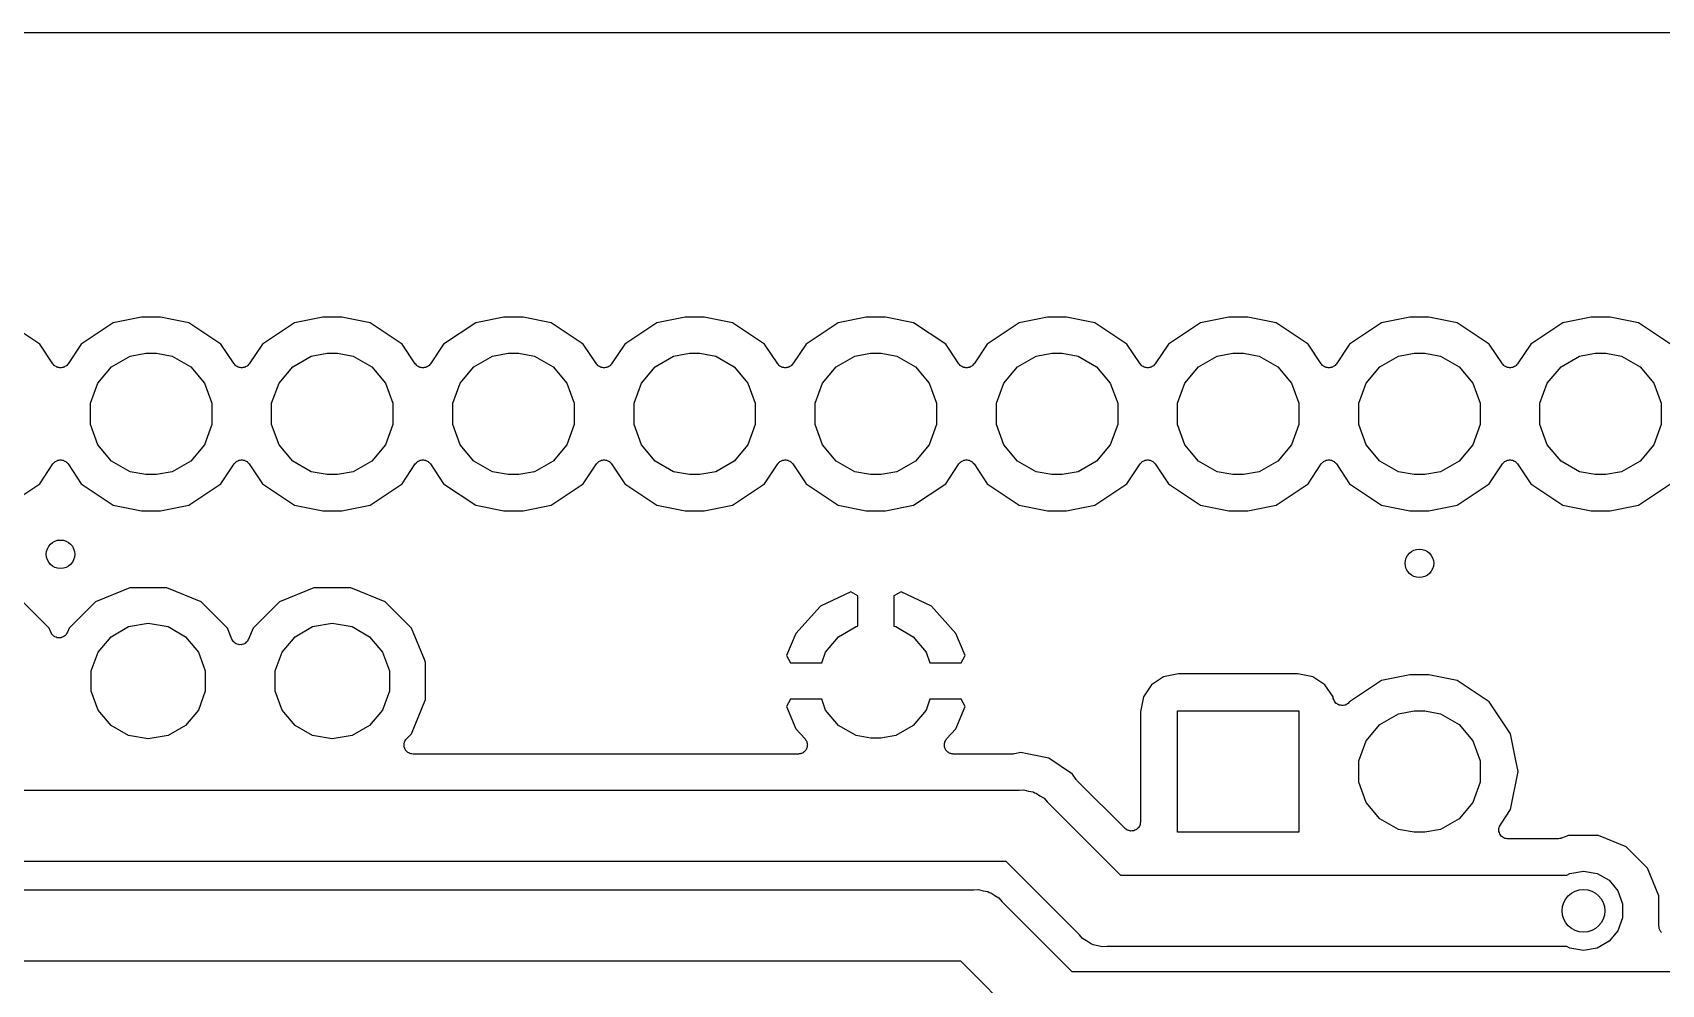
# Model space of a CAD drawing. Extents: x 106 to 188.7, y -135.7 to -88.7.
# Drawn here: x 150.74 to 173.57, y -102.04 to -88.7 of the extents above; entities that cross this region are included whole.
import ezdxf

# ---------------------------------------------------------------- set-up
doc = ezdxf.new("R2010")
doc.units = 0
doc.header["$MEASUREMENT"] = 0
doc.layers.add('BLACK', color=7, linetype='CONTINUOUS')

msp = doc.modelspace()

# ---------------------------------------------------------------- linework, layer by layer
at = {"layer": 'BLACK', "linetype": 'CONTINUOUS'}
for p, q in [((106.71, -88.696), (187.9, -88.696)), ((152.266, -92.6855), (151.87, -92.7643)), ((152.534, -92.6855), (152.266, -92.6855)), ((152.93, -92.7643), (152.534, -92.6855)), ((154.806, -92.6855), (154.41, -92.7643)), ((155.074, -92.6855), (154.806, -92.6855)), ((155.47, -92.7643), (155.074, -92.6855)), ((157.346, -92.6855), (156.95, -92.7643)), ((157.614, -92.6855), (157.346, -92.6855)), ((158.01, -92.7643), (157.614, -92.6855)), ((159.886, -92.6855), (159.49, -92.7643)), ((160.154, -92.6855), (159.886, -92.6855)), ((160.55, -92.7643), (160.154, -92.6855)), ((162.426, -92.6855), (162.03, -92.7643)), ((162.694, -92.6855), (162.426, -92.6855)), ((163.09, -92.7643), (162.694, -92.6855)), ((164.966, -92.6855), (164.57, -92.7643)), ((165.234, -92.6855), (164.966, -92.6855)), ((165.63, -92.7643), (165.234, -92.6855)), ((167.506, -92.6855), (167.11, -92.7643)), ((167.774, -92.6855), (167.506, -92.6855)), ((168.17, -92.7643), (167.774, -92.6855)), ((170.046, -92.6855), (169.65, -92.7643)), ((170.314, -92.6855), (170.046, -92.6855)), ((170.71, -92.7643), (170.314, -92.6855)), ((172.586, -92.6855), (172.19, -92.7643)), ((172.854, -92.6855), (172.586, -92.6855)), ((173.25, -92.7643), (172.854, -92.6855)), ((150.839, -93.0644), (150.39, -92.7643)), ((151.87, -92.7643), (151.421, -93.0644)), ((153.379, -93.0644), (152.93, -92.7643)), ((154.41, -92.7643), (153.961, -93.0644)), ((155.919, -93.0644), (155.47, -92.7643)), ((156.95, -92.7643), (156.501, -93.0644)), ((158.459, -93.0644), (158.01, -92.7643)), ((159.49, -92.7643), (159.041, -93.0644)), ((160.999, -93.0644), (160.55, -92.7643)), ((162.03, -92.7643), (161.581, -93.0644)), ((163.539, -93.0644), (163.09, -92.7643)), ((164.57, -92.7643), (164.121, -93.0644)), ((166.079, -93.0644), (165.63, -92.7643)), ((167.11, -92.7643), (166.661, -93.0644)), ((168.619, -93.0644), (168.17, -92.7643)), ((169.65, -92.7643), (169.201, -93.0644)), ((171.159, -93.0644), (170.71, -92.7643)), ((172.19, -92.7643), (171.741, -93.0644)), ((173.699, -93.0644), (173.25, -92.7643)), ((151.024, -93.3418), (150.839, -93.0644)), ((151.421, -93.0644), (151.236, -93.3418)), ((153.564, -93.3418), (153.379, -93.0644)), ((153.961, -93.0644), (153.776, -93.3418)), ((156.104, -93.3418), (155.919, -93.0644)), ((156.501, -93.0644), (156.316, -93.3418)), ((158.644, -93.3418), (158.459, -93.0644)), ((159.041, -93.0644), (158.856, -93.3418)), ((161.184, -93.3418), (160.999, -93.0644)), ((161.581, -93.0644), (161.396, -93.3418)), ((163.724, -93.3418), (163.539, -93.0644)), ((164.121, -93.0644), (163.936, -93.3418)), ((166.264, -93.3418), (166.079, -93.0644)), ((166.661, -93.0644), (166.476, -93.3418)), ((168.804, -93.3418), (168.619, -93.0644)), ((169.201, -93.0644), (169.016, -93.3418)), ((171.344, -93.3418), (171.159, -93.0644)), ((171.741, -93.0644), (171.556, -93.3418)), ((151.034, -93.3518), (151.024, -93.3418)), ((151.042, -93.363), (151.034, -93.3518)), ((151.049, -93.3676), (151.042, -93.363)), ((151.055, -93.3737), (151.049, -93.3676)), ((151.067, -93.3798), (151.055, -93.3737)), ((151.079, -93.3875), (151.067, -93.3798)), ((151.087, -93.3895), (151.079, -93.3875)), ((151.094, -93.3932), (151.087, -93.3895)), ((151.173, -93.3895), (151.166, -93.3932)), ((151.181, -93.3875), (151.173, -93.3895)), ((151.193, -93.3798), (151.181, -93.3875)), ((151.205, -93.3737), (151.193, -93.3798)), ((151.211, -93.3676), (151.205, -93.3737)), ((151.218, -93.363), (151.211, -93.3676)), ((151.226, -93.3518), (151.218, -93.363)), ((151.236, -93.3418), (151.226, -93.3518)), ((151.653, -93.6119), (151.845, -93.3823)), ((151.845, -93.3823), (152.105, -93.2324)), ((152.105, -93.2324), (152.326, -93.1935)), ((152.326, -93.1935), (152.474, -93.1935)), ((152.474, -93.1935), (152.695, -93.2324)), ((152.695, -93.2324), (152.955, -93.3823)), ((152.955, -93.3823), (153.147, -93.6119)), ((153.574, -93.3518), (153.564, -93.3418)), ((153.582, -93.363), (153.574, -93.3518)), ((153.589, -93.3676), (153.582, -93.363)), ((153.595, -93.3737), (153.589, -93.3676)), ((153.607, -93.3798), (153.595, -93.3737)), ((153.619, -93.3875), (153.607, -93.3798)), ((153.627, -93.3895), (153.619, -93.3875)), ((153.634, -93.3932), (153.627, -93.3895)), ((153.713, -93.3895), (153.706, -93.3932)), ((153.721, -93.3875), (153.713, -93.3895)), ((153.733, -93.3798), (153.721, -93.3875)), ((153.745, -93.3737), (153.733, -93.3798)), ((153.751, -93.3676), (153.745, -93.3737)), ((153.758, -93.363), (153.751, -93.3676)), ((153.766, -93.3518), (153.758, -93.363)), ((153.776, -93.3418), (153.766, -93.3518)), ((154.193, -93.6119), (154.385, -93.3823)), ((154.385, -93.3823), (154.645, -93.2324)), ((154.645, -93.2324), (154.866, -93.1935)), ((154.866, -93.1935), (155.014, -93.1935)), ((155.014, -93.1935), (155.235, -93.2324)), ((155.235, -93.2324), (155.495, -93.3823)), ((155.495, -93.3823), (155.687, -93.6119)), ((156.114, -93.3518), (156.104, -93.3418)), ((156.122, -93.363), (156.114, -93.3518)), ((156.129, -93.3676), (156.122, -93.363)), ((156.135, -93.3737), (156.129, -93.3676)), ((156.147, -93.3798), (156.135, -93.3737)), ((156.159, -93.3875), (156.147, -93.3798)), ((156.167, -93.3895), (156.159, -93.3875)), ((156.174, -93.3932), (156.167, -93.3895)), ((156.253, -93.3895), (156.246, -93.3932)), ((156.261, -93.3875), (156.253, -93.3895)), ((156.273, -93.3798), (156.261, -93.3875)), ((156.285, -93.3737), (156.273, -93.3798)), ((156.291, -93.3676), (156.285, -93.3737)), ((156.298, -93.363), (156.291, -93.3676)), ((156.306, -93.3518), (156.298, -93.363)), ((156.316, -93.3418), (156.306, -93.3518)), ((156.733, -93.6119), (156.925, -93.3823)), ((156.925, -93.3823), (157.185, -93.2324)), ((157.185, -93.2324), (157.406, -93.1935)), ((157.406, -93.1935), (157.554, -93.1935)), ((157.554, -93.1935), (157.775, -93.2324)), ((157.775, -93.2324), (158.035, -93.3823)), ((158.035, -93.3823), (158.227, -93.6119)), ((158.654, -93.3518), (158.644, -93.3418)), ((158.662, -93.363), (158.654, -93.3518)), ((158.669, -93.3676), (158.662, -93.363)), ((158.675, -93.3737), (158.669, -93.3676)), ((158.687, -93.3798), (158.675, -93.3737)), ((158.699, -93.3875), (158.687, -93.3798)), ((158.707, -93.3895), (158.699, -93.3875)), ((158.714, -93.3932), (158.707, -93.3895)), ((158.793, -93.3895), (158.786, -93.3932)), ((158.801, -93.3875), (158.793, -93.3895)), ((158.813, -93.3798), (158.801, -93.3875)), ((158.825, -93.3737), (158.813, -93.3798)), ((158.831, -93.3676), (158.825, -93.3737)), ((158.838, -93.363), (158.831, -93.3676)), ((158.846, -93.3518), (158.838, -93.363)), ((158.856, -93.3418), (158.846, -93.3518)), ((159.273, -93.6119), (159.465, -93.3823)), ((159.465, -93.3823), (159.725, -93.2324)), ((159.725, -93.2324), (159.946, -93.1935)), ((159.946, -93.1935), (160.094, -93.1935)), ((160.094, -93.1935), (160.315, -93.2324)), ((160.315, -93.2324), (160.575, -93.3823)), ((160.575, -93.3823), (160.767, -93.6119)), ((161.194, -93.3518), (161.184, -93.3418)), ((161.202, -93.363), (161.194, -93.3518)), ((161.209, -93.3676), (161.202, -93.363)), ((161.215, -93.3737), (161.209, -93.3676)), ((161.227, -93.3798), (161.215, -93.3737)), ((161.239, -93.3875), (161.227, -93.3798)), ((161.247, -93.3895), (161.239, -93.3875)), ((161.254, -93.3932), (161.247, -93.3895)), ((161.333, -93.3895), (161.326, -93.3932)), ((161.341, -93.3875), (161.333, -93.3895)), ((161.353, -93.3798), (161.341, -93.3875)), ((161.365, -93.3737), (161.353, -93.3798)), ((161.371, -93.3676), (161.365, -93.3737)), ((161.378, -93.363), (161.371, -93.3676)), ((161.386, -93.3518), (161.378, -93.363)), ((161.396, -93.3418), (161.386, -93.3518)), ((161.813, -93.6119), (162.005, -93.3823)), ((162.005, -93.3823), (162.265, -93.2324)), ((162.265, -93.2324), (162.486, -93.1935)), ((162.486, -93.1935), (162.634, -93.1935)), ((162.634, -93.1935), (162.855, -93.2324)), ((162.855, -93.2324), (163.115, -93.3823)), ((163.115, -93.3823), (163.307, -93.6119)), ((163.734, -93.3518), (163.724, -93.3418)), ((163.742, -93.363), (163.734, -93.3518)), ((163.749, -93.3676), (163.742, -93.363)), ((163.755, -93.3737), (163.749, -93.3676)), ((163.767, -93.3798), (163.755, -93.3737)), ((163.779, -93.3875), (163.767, -93.3798)), ((163.787, -93.3895), (163.779, -93.3875)), ((163.794, -93.3932), (163.787, -93.3895)), ((163.873, -93.3895), (163.866, -93.3932)), ((163.881, -93.3875), (163.873, -93.3895)), ((163.893, -93.3798), (163.881, -93.3875)), ((163.905, -93.3737), (163.893, -93.3798)), ((163.911, -93.3676), (163.905, -93.3737)), ((163.918, -93.363), (163.911, -93.3676)), ((163.926, -93.3518), (163.918, -93.363)), ((163.936, -93.3418), (163.926, -93.3518)), ((164.353, -93.6119), (164.545, -93.3823)), ((164.545, -93.3823), (164.805, -93.2324)), ((164.805, -93.2324), (165.026, -93.1935)), ((165.026, -93.1935), (165.174, -93.1935)), ((165.174, -93.1935), (165.395, -93.2324)), ((165.395, -93.2324), (165.655, -93.3823)), ((165.655, -93.3823), (165.847, -93.6119)), ((166.274, -93.3518), (166.264, -93.3418)), ((166.282, -93.363), (166.274, -93.3518)), ((166.289, -93.3676), (166.282, -93.363)), ((166.295, -93.3737), (166.289, -93.3676)), ((166.307, -93.3798), (166.295, -93.3737)), ((166.319, -93.3875), (166.307, -93.3798)), ((166.327, -93.3895), (166.319, -93.3875)), ((166.334, -93.3932), (166.327, -93.3895)), ((166.413, -93.3895), (166.406, -93.3932)), ((166.421, -93.3875), (166.413, -93.3895)), ((166.433, -93.3798), (166.421, -93.3875)), ((166.445, -93.3737), (166.433, -93.3798)), ((166.451, -93.3676), (166.445, -93.3737)), ((166.458, -93.363), (166.451, -93.3676)), ((166.466, -93.3518), (166.458, -93.363)), ((166.476, -93.3418), (166.466, -93.3518)), ((166.893, -93.6119), (167.085, -93.3823)), ((167.085, -93.3823), (167.345, -93.2324)), ((167.345, -93.2324), (167.566, -93.1935)), ((167.566, -93.1935), (167.714, -93.1935)), ((167.714, -93.1935), (167.935, -93.2324)), ((167.935, -93.2324), (168.195, -93.3823)), ((168.195, -93.3823), (168.387, -93.6119)), ((168.814, -93.3518), (168.804, -93.3418)), ((168.822, -93.363), (168.814, -93.3518)), ((168.829, -93.3676), (168.822, -93.363)), ((168.835, -93.3737), (168.829, -93.3676)), ((168.847, -93.3798), (168.835, -93.3737)), ((168.859, -93.3875), (168.847, -93.3798)), ((168.867, -93.3895), (168.859, -93.3875)), ((168.874, -93.3932), (168.867, -93.3895)), ((168.953, -93.3895), (168.946, -93.3932)), ((168.961, -93.3875), (168.953, -93.3895)), ((168.973, -93.3798), (168.961, -93.3875)), ((168.985, -93.3737), (168.973, -93.3798)), ((168.991, -93.3676), (168.985, -93.3737)), ((168.998, -93.363), (168.991, -93.3676)), ((169.006, -93.3518), (168.998, -93.363)), ((169.016, -93.3418), (169.006, -93.3518)), ((169.433, -93.6119), (169.625, -93.3823)), ((169.625, -93.3823), (169.885, -93.2324)), ((169.885, -93.2324), (170.106, -93.1935)), ((170.106, -93.1935), (170.254, -93.1935)), ((170.254, -93.1935), (170.475, -93.2324)), ((170.475, -93.2324), (170.735, -93.3823)), ((170.735, -93.3823), (170.927, -93.6119)), ((171.354, -93.3518), (171.344, -93.3418)), ((171.362, -93.363), (171.354, -93.3518)), ((171.369, -93.3676), (171.362, -93.363)), ((171.375, -93.3737), (171.369, -93.3676)), ((171.387, -93.3798), (171.375, -93.3737)), ((171.399, -93.3875), (171.387, -93.3798)), ((171.407, -93.3895), (171.399, -93.3875)), ((171.414, -93.3932), (171.407, -93.3895)), ((171.493, -93.3895), (171.486, -93.3932)), ((171.501, -93.3875), (171.493, -93.3895)), ((171.513, -93.3798), (171.501, -93.3875)), ((171.525, -93.3737), (171.513, -93.3798)), ((171.531, -93.3676), (171.525, -93.3737)), ((171.538, -93.363), (171.531, -93.3676)), ((171.546, -93.3518), (171.538, -93.363)), ((171.556, -93.3418), (171.546, -93.3518)), ((171.973, -93.6119), (172.165, -93.3823)), ((172.165, -93.3823), (172.425, -93.2324)), ((172.425, -93.2324), (172.646, -93.1935)), ((172.646, -93.1935), (172.794, -93.1935)), ((172.794, -93.1935), (173.015, -93.2324)), ((173.015, -93.2324), (173.275, -93.3823)), ((173.275, -93.3823), (173.467, -93.6119)), ((151.108, -93.3947), (151.094, -93.3932)), ((151.122, -93.398), (151.108, -93.3947)), ((151.13, -93.3971), (151.122, -93.398)), ((151.138, -93.398), (151.13, -93.3971)), ((151.152, -93.3947), (151.138, -93.398)), ((151.166, -93.3932), (151.152, -93.3947)), ((151.55, -93.8936), (151.653, -93.6119)), ((153.147, -93.6119), (153.25, -93.8936)), ((153.648, -93.3947), (153.634, -93.3932)), ((153.662, -93.398), (153.648, -93.3947)), ((153.67, -93.3971), (153.662, -93.398)), ((153.678, -93.398), (153.67, -93.3971)), ((153.692, -93.3947), (153.678, -93.398)), ((153.706, -93.3932), (153.692, -93.3947)), ((154.09, -93.8936), (154.193, -93.6119)), ((155.687, -93.6119), (155.79, -93.8936)), ((156.188, -93.3947), (156.174, -93.3932)), ((156.202, -93.398), (156.188, -93.3947)), ((156.21, -93.3971), (156.202, -93.398)), ((156.218, -93.398), (156.21, -93.3971)), ((156.232, -93.3947), (156.218, -93.398)), ((156.246, -93.3932), (156.232, -93.3947)), ((156.63, -93.8936), (156.733, -93.6119)), ((158.227, -93.6119), (158.33, -93.8936)), ((158.728, -93.3947), (158.714, -93.3932)), ((158.742, -93.398), (158.728, -93.3947)), ((158.75, -93.3971), (158.742, -93.398)), ((158.758, -93.398), (158.75, -93.3971)), ((158.772, -93.3947), (158.758, -93.398)), ((158.786, -93.3932), (158.772, -93.3947)), ((159.17, -93.8936), (159.273, -93.6119)), ((160.767, -93.6119), (160.87, -93.8936)), ((161.268, -93.3947), (161.254, -93.3932)), ((161.282, -93.398), (161.268, -93.3947)), ((161.29, -93.3971), (161.282, -93.398)), ((161.298, -93.398), (161.29, -93.3971)), ((161.312, -93.3947), (161.298, -93.398)), ((161.326, -93.3932), (161.312, -93.3947)), ((161.71, -93.8936), (161.813, -93.6119)), ((163.307, -93.6119), (163.41, -93.8936)), ((163.808, -93.3947), (163.794, -93.3932)), ((163.822, -93.398), (163.808, -93.3947)), ((163.83, -93.3971), (163.822, -93.398)), ((163.838, -93.398), (163.83, -93.3971)), ((163.852, -93.3947), (163.838, -93.398)), ((163.866, -93.3932), (163.852, -93.3947)), ((164.25, -93.8936), (164.353, -93.6119)), ((165.847, -93.6119), (165.95, -93.8936)), ((166.348, -93.3947), (166.334, -93.3932)), ((166.362, -93.398), (166.348, -93.3947)), ((166.37, -93.3971), (166.362, -93.398)), ((166.378, -93.398), (166.37, -93.3971)), ((166.392, -93.3947), (166.378, -93.398)), ((166.406, -93.3932), (166.392, -93.3947)), ((166.79, -93.8936), (166.893, -93.6119)), ((168.387, -93.6119), (168.49, -93.8936)), ((168.888, -93.3947), (168.874, -93.3932)), ((168.902, -93.398), (168.888, -93.3947)), ((168.91, -93.3971), (168.902, -93.398)), ((168.918, -93.398), (168.91, -93.3971)), ((168.932, -93.3947), (168.918, -93.398)), ((168.946, -93.3932), (168.932, -93.3947)), ((169.33, -93.8936), (169.433, -93.6119)), ((170.927, -93.6119), (171.03, -93.8936)), ((171.428, -93.3947), (171.414, -93.3932)), ((171.442, -93.398), (171.428, -93.3947)), ((171.45, -93.3971), (171.442, -93.398)), ((171.458, -93.398), (171.45, -93.3971)), ((171.472, -93.3947), (171.458, -93.398)), ((171.486, -93.3932), (171.472, -93.3947)), ((171.87, -93.8936), (171.973, -93.6119)), ((173.467, -93.6119), (173.57, -93.8936)), ((151.55, -94.1934), (151.55, -93.8936)), ((153.25, -93.8936), (153.25, -94.1934)), ((154.09, -94.1934), (154.09, -93.8936)), ((155.79, -93.8936), (155.79, -94.1934)), ((156.63, -94.1934), (156.63, -93.8936)), ((158.33, -93.8936), (158.33, -94.1934)), ((159.17, -94.1934), (159.17, -93.8936)), ((160.87, -93.8936), (160.87, -94.1934)), ((161.71, -94.1934), (161.71, -93.8936)), ((163.41, -93.8936), (163.41, -94.1934)), ((164.25, -94.1934), (164.25, -93.8936)), ((165.95, -93.8936), (165.95, -94.1934)), ((166.79, -94.1934), (166.79, -93.8936)), ((168.49, -93.8936), (168.49, -94.1934)), ((169.33, -94.1934), (169.33, -93.8936)), ((171.03, -93.8936), (171.03, -94.1934)), ((171.87, -94.1934), (171.87, -93.8936)), ((173.57, -93.8936), (173.57, -94.1934)), ((151.653, -94.4751), (151.55, -94.1934)), ((153.25, -94.1934), (153.147, -94.4751)), ((154.193, -94.4751), (154.09, -94.1934)), ((155.79, -94.1934), (155.687, -94.4751)), ((156.733, -94.4751), (156.63, -94.1934)), ((158.33, -94.1934), (158.227, -94.4751)), ((159.273, -94.4751), (159.17, -94.1934)), ((160.87, -94.1934), (160.767, -94.4751)), ((161.813, -94.4751), (161.71, -94.1934)), ((163.41, -94.1934), (163.307, -94.4751)), ((164.353, -94.4751), (164.25, -94.1934)), ((165.95, -94.1934), (165.847, -94.4751)), ((166.893, -94.4751), (166.79, -94.1934)), ((168.49, -94.1934), (168.387, -94.4751)), ((169.433, -94.4751), (169.33, -94.1934)), ((171.03, -94.1934), (170.927, -94.4751)), ((171.973, -94.4751), (171.87, -94.1934)), ((173.57, -94.1934), (173.467, -94.4751)), ((151.845, -94.7047), (151.653, -94.4751)), ((153.147, -94.4751), (152.955, -94.7047)), ((154.385, -94.7047), (154.193, -94.4751)), ((155.687, -94.4751), (155.495, -94.7047)), ((156.925, -94.7047), (156.733, -94.4751)), ((158.227, -94.4751), (158.035, -94.7047)), ((159.465, -94.7047), (159.273, -94.4751)), ((160.767, -94.4751), (160.575, -94.7047)), ((162.005, -94.7047), (161.813, -94.4751)), ((163.307, -94.4751), (163.115, -94.7047)), ((164.545, -94.7047), (164.353, -94.4751)), ((165.847, -94.4751), (165.655, -94.7047)), ((167.085, -94.7047), (166.893, -94.4751)), ((168.387, -94.4751), (168.195, -94.7047)), ((169.625, -94.7047), (169.433, -94.4751)), ((170.927, -94.4751), (170.735, -94.7047)), ((172.165, -94.7047), (171.973, -94.4751)), ((173.467, -94.4751), (173.275, -94.7047)), ((150.839, -95.0226), (151.024, -94.7452)), ((151.024, -94.7452), (151.034, -94.7352)), ((151.034, -94.7352), (151.042, -94.724)), ((151.042, -94.724), (151.049, -94.7194)), ((151.049, -94.7194), (151.055, -94.7133)), ((151.055, -94.7133), (151.067, -94.7072)), ((151.067, -94.7072), (151.079, -94.6995)), ((151.079, -94.6995), (151.087, -94.6975)), ((151.087, -94.6975), (151.094, -94.6938)), ((151.094, -94.6938), (151.108, -94.6923)), ((151.108, -94.6923), (151.122, -94.689)), ((151.122, -94.689), (151.13, -94.6899)), ((151.13, -94.6899), (151.138, -94.689)), ((151.138, -94.689), (151.152, -94.6923)), ((151.152, -94.6923), (151.166, -94.6938)), ((151.166, -94.6938), (151.173, -94.6975)), ((151.173, -94.6975), (151.181, -94.6995)), ((151.181, -94.6995), (151.193, -94.7072)), ((151.193, -94.7072), (151.205, -94.7133)), ((151.205, -94.7133), (151.211, -94.7194)), ((151.211, -94.7194), (151.218, -94.724)), ((151.218, -94.724), (151.226, -94.7352)), ((151.226, -94.7352), (151.236, -94.7452)), ((151.236, -94.7452), (151.421, -95.0226)), ((152.105, -94.8546), (151.845, -94.7047)), ((152.955, -94.7047), (152.695, -94.8546)), ((153.379, -95.0226), (153.564, -94.7452)), ((153.564, -94.7452), (153.574, -94.7352)), ((153.574, -94.7352), (153.582, -94.724)), ((153.582, -94.724), (153.589, -94.7194)), ((153.589, -94.7194), (153.595, -94.7133)), ((153.595, -94.7133), (153.607, -94.7072)), ((153.607, -94.7072), (153.619, -94.6995)), ((153.619, -94.6995), (153.627, -94.6975)), ((153.627, -94.6975), (153.634, -94.6938)), ((153.634, -94.6938), (153.648, -94.6923)), ((153.648, -94.6923), (153.662, -94.689)), ((153.662, -94.689), (153.67, -94.6899)), ((153.67, -94.6899), (153.678, -94.689)), ((153.678, -94.689), (153.692, -94.6923)), ((153.692, -94.6923), (153.706, -94.6938)), ((153.706, -94.6938), (153.713, -94.6975)), ((153.713, -94.6975), (153.721, -94.6995)), ((153.721, -94.6995), (153.733, -94.7072)), ((153.733, -94.7072), (153.745, -94.7133)), ((153.745, -94.7133), (153.751, -94.7194)), ((153.751, -94.7194), (153.758, -94.724)), ((153.758, -94.724), (153.766, -94.7352)), ((153.766, -94.7352), (153.776, -94.7452)), ((153.776, -94.7452), (153.961, -95.0226)), ((154.645, -94.8546), (154.385, -94.7047)), ((155.495, -94.7047), (155.235, -94.8546)), ((155.919, -95.0226), (156.104, -94.7452)), ((156.104, -94.7452), (156.114, -94.7352)), ((156.114, -94.7352), (156.122, -94.724)), ((156.122, -94.724), (156.129, -94.7194)), ((156.129, -94.7194), (156.135, -94.7133)), ((156.135, -94.7133), (156.147, -94.7072)), ((156.147, -94.7072), (156.159, -94.6995)), ((156.159, -94.6995), (156.167, -94.6975)), ((156.167, -94.6975), (156.174, -94.6938)), ((156.174, -94.6938), (156.188, -94.6923)), ((156.188, -94.6923), (156.202, -94.689)), ((156.202, -94.689), (156.21, -94.6899)), ((156.21, -94.6899), (156.218, -94.689)), ((156.218, -94.689), (156.232, -94.6923)), ((156.232, -94.6923), (156.246, -94.6938)), ((156.246, -94.6938), (156.253, -94.6975)), ((156.253, -94.6975), (156.261, -94.6995)), ((156.261, -94.6995), (156.273, -94.7072)), ((156.273, -94.7072), (156.285, -94.7133)), ((156.285, -94.7133), (156.291, -94.7194)), ((156.291, -94.7194), (156.298, -94.724)), ((156.298, -94.724), (156.306, -94.7352)), ((156.306, -94.7352), (156.316, -94.7452)), ((156.316, -94.7452), (156.501, -95.0226)), ((157.185, -94.8546), (156.925, -94.7047)), ((158.035, -94.7047), (157.775, -94.8546)), ((158.459, -95.0226), (158.644, -94.7452)), ((158.644, -94.7452), (158.654, -94.7352)), ((158.654, -94.7352), (158.662, -94.724)), ((158.662, -94.724), (158.669, -94.7194)), ((158.669, -94.7194), (158.675, -94.7133)), ((158.675, -94.7133), (158.687, -94.7072)), ((158.687, -94.7072), (158.699, -94.6995)), ((158.699, -94.6995), (158.707, -94.6975)), ((158.707, -94.6975), (158.714, -94.6938)), ((158.714, -94.6938), (158.728, -94.6923)), ((158.728, -94.6923), (158.742, -94.689)), ((158.742, -94.689), (158.75, -94.6899)), ((158.75, -94.6899), (158.758, -94.689)), ((158.758, -94.689), (158.772, -94.6923)), ((158.772, -94.6923), (158.786, -94.6938)), ((158.786, -94.6938), (158.793, -94.6975)), ((158.793, -94.6975), (158.801, -94.6995)), ((158.801, -94.6995), (158.813, -94.7072)), ((158.813, -94.7072), (158.825, -94.7133)), ((158.825, -94.7133), (158.831, -94.7194)), ((158.831, -94.7194), (158.838, -94.724)), ((158.838, -94.724), (158.846, -94.7352)), ((158.846, -94.7352), (158.856, -94.7452)), ((158.856, -94.7452), (159.041, -95.0226)), ((159.725, -94.8546), (159.465, -94.7047)), ((160.575, -94.7047), (160.315, -94.8546)), ((160.999, -95.0226), (161.184, -94.7452)), ((161.184, -94.7452), (161.194, -94.7352)), ((161.194, -94.7352), (161.202, -94.724)), ((161.202, -94.724), (161.209, -94.7194)), ((161.209, -94.7194), (161.215, -94.7133)), ((161.215, -94.7133), (161.227, -94.7072)), ((161.227, -94.7072), (161.239, -94.6995)), ((161.239, -94.6995), (161.247, -94.6975)), ((161.247, -94.6975), (161.254, -94.6938)), ((161.254, -94.6938), (161.268, -94.6923)), ((161.268, -94.6923), (161.282, -94.689)), ((161.282, -94.689), (161.29, -94.6899)), ((161.29, -94.6899), (161.298, -94.689)), ((161.298, -94.689), (161.312, -94.6923)), ((161.312, -94.6923), (161.326, -94.6938)), ((161.326, -94.6938), (161.333, -94.6975)), ((161.333, -94.6975), (161.341, -94.6995)), ((161.341, -94.6995), (161.353, -94.7072)), ((161.353, -94.7072), (161.365, -94.7133)), ((161.365, -94.7133), (161.371, -94.7194)), ((161.371, -94.7194), (161.378, -94.724)), ((161.378, -94.724), (161.386, -94.7352)), ((161.386, -94.7352), (161.396, -94.7452)), ((161.396, -94.7452), (161.581, -95.0226)), ((162.265, -94.8546), (162.005, -94.7047)), ((163.115, -94.7047), (162.855, -94.8546)), ((163.539, -95.0226), (163.724, -94.7452)), ((163.724, -94.7452), (163.734, -94.7352)), ((163.734, -94.7352), (163.742, -94.724)), ((163.742, -94.724), (163.749, -94.7194)), ((163.749, -94.7194), (163.755, -94.7133)), ((163.755, -94.7133), (163.767, -94.7072)), ((163.767, -94.7072), (163.779, -94.6995)), ((163.779, -94.6995), (163.787, -94.6975)), ((163.787, -94.6975), (163.794, -94.6938)), ((163.794, -94.6938), (163.808, -94.6923)), ((163.808, -94.6923), (163.822, -94.689)), ((163.822, -94.689), (163.83, -94.6899)), ((163.83, -94.6899), (163.838, -94.689)), ((163.838, -94.689), (163.852, -94.6923)), ((163.852, -94.6923), (163.866, -94.6938)), ((163.866, -94.6938), (163.873, -94.6975)), ((163.873, -94.6975), (163.881, -94.6995)), ((163.881, -94.6995), (163.893, -94.7072)), ((163.893, -94.7072), (163.905, -94.7133)), ((163.905, -94.7133), (163.911, -94.7194)), ((163.911, -94.7194), (163.918, -94.724)), ((163.918, -94.724), (163.926, -94.7352)), ((163.926, -94.7352), (163.936, -94.7452)), ((163.936, -94.7452), (164.121, -95.0226)), ((164.805, -94.8546), (164.545, -94.7047)), ((165.655, -94.7047), (165.395, -94.8546)), ((166.079, -95.0226), (166.264, -94.7452)), ((166.264, -94.7452), (166.274, -94.7352)), ((166.274, -94.7352), (166.282, -94.724)), ((166.282, -94.724), (166.289, -94.7194)), ((166.289, -94.7194), (166.295, -94.7133)), ((166.295, -94.7133), (166.307, -94.7072)), ((166.307, -94.7072), (166.319, -94.6995)), ((166.319, -94.6995), (166.327, -94.6975)), ((166.327, -94.6975), (166.334, -94.6938)), ((166.334, -94.6938), (166.348, -94.6923)), ((166.348, -94.6923), (166.362, -94.689)), ((166.362, -94.689), (166.37, -94.6899)), ((166.37, -94.6899), (166.378, -94.689)), ((166.378, -94.689), (166.392, -94.6923)), ((166.392, -94.6923), (166.406, -94.6938)), ((166.406, -94.6938), (166.413, -94.6975)), ((166.413, -94.6975), (166.421, -94.6995)), ((166.421, -94.6995), (166.433, -94.7072)), ((166.433, -94.7072), (166.445, -94.7133)), ((166.445, -94.7133), (166.451, -94.7194)), ((166.451, -94.7194), (166.458, -94.724)), ((166.458, -94.724), (166.466, -94.7352)), ((166.466, -94.7352), (166.476, -94.7452)), ((166.476, -94.7452), (166.661, -95.0226)), ((167.345, -94.8546), (167.085, -94.7047)), ((168.195, -94.7047), (167.935, -94.8546)), ((168.619, -95.0226), (168.804, -94.7452)), ((168.804, -94.7452), (168.814, -94.7352)), ((168.814, -94.7352), (168.822, -94.724)), ((168.822, -94.724), (168.829, -94.7194)), ((168.829, -94.7194), (168.835, -94.7133)), ((168.835, -94.7133), (168.847, -94.7072)), ((168.847, -94.7072), (168.859, -94.6995)), ((168.859, -94.6995), (168.867, -94.6975)), ((168.867, -94.6975), (168.874, -94.6938)), ((168.874, -94.6938), (168.888, -94.6923)), ((168.888, -94.6923), (168.902, -94.689)), ((168.902, -94.689), (168.91, -94.6899)), ((168.91, -94.6899), (168.918, -94.689)), ((168.918, -94.689), (168.932, -94.6923)), ((168.932, -94.6923), (168.946, -94.6938)), ((168.946, -94.6938), (168.953, -94.6975)), ((168.953, -94.6975), (168.961, -94.6995)), ((168.961, -94.6995), (168.973, -94.7072)), ((168.973, -94.7072), (168.985, -94.7133)), ((168.985, -94.7133), (168.991, -94.7194)), ((168.991, -94.7194), (168.998, -94.724)), ((168.998, -94.724), (169.006, -94.7352)), ((169.006, -94.7352), (169.016, -94.7452)), ((169.016, -94.7452), (169.201, -95.0226)), ((169.885, -94.8546), (169.625, -94.7047)), ((170.735, -94.7047), (170.475, -94.8546)), ((171.159, -95.0226), (171.344, -94.7452)), ((171.344, -94.7452), (171.354, -94.7352)), ((171.354, -94.7352), (171.362, -94.724)), ((171.362, -94.724), (171.369, -94.7194)), ((171.369, -94.7194), (171.375, -94.7133)), ((171.375, -94.7133), (171.387, -94.7072)), ((171.387, -94.7072), (171.399, -94.6995)), ((171.399, -94.6995), (171.407, -94.6975)), ((171.407, -94.6975), (171.414, -94.6938)), ((171.414, -94.6938), (171.428, -94.6923)), ((171.428, -94.6923), (171.442, -94.689)), ((171.442, -94.689), (171.45, -94.6899)), ((171.45, -94.6899), (171.458, -94.689)), ((171.458, -94.689), (171.472, -94.6923)), ((171.472, -94.6923), (171.486, -94.6938)), ((171.486, -94.6938), (171.493, -94.6975)), ((171.493, -94.6975), (171.501, -94.6995)), ((171.501, -94.6995), (171.513, -94.7072)), ((171.513, -94.7072), (171.525, -94.7133)), ((171.525, -94.7133), (171.531, -94.7194)), ((171.531, -94.7194), (171.538, -94.724)), ((171.538, -94.724), (171.546, -94.7352)), ((171.546, -94.7352), (171.556, -94.7452)), ((171.556, -94.7452), (171.741, -95.0226)), ((172.425, -94.8546), (172.165, -94.7047)), ((173.275, -94.7047), (173.015, -94.8546)), ((152.326, -94.8935), (152.105, -94.8546)), ((152.474, -94.8935), (152.326, -94.8935)), ((152.695, -94.8546), (152.474, -94.8935)), ((154.866, -94.8935), (154.645, -94.8546)), ((155.014, -94.8935), (154.866, -94.8935)), ((155.235, -94.8546), (155.014, -94.8935)), ((157.406, -94.8935), (157.185, -94.8546)), ((157.554, -94.8935), (157.406, -94.8935)), ((157.775, -94.8546), (157.554, -94.8935)), ((159.946, -94.8935), (159.725, -94.8546)), ((160.094, -94.8935), (159.946, -94.8935)), ((160.315, -94.8546), (160.094, -94.8935)), ((162.486, -94.8935), (162.265, -94.8546)), ((162.634, -94.8935), (162.486, -94.8935)), ((162.855, -94.8546), (162.634, -94.8935)), ((165.026, -94.8935), (164.805, -94.8546)), ((165.174, -94.8935), (165.026, -94.8935)), ((165.395, -94.8546), (165.174, -94.8935)), ((167.566, -94.8935), (167.345, -94.8546)), ((167.714, -94.8935), (167.566, -94.8935)), ((167.935, -94.8546), (167.714, -94.8935)), ((170.106, -94.8935), (169.885, -94.8546)), ((170.254, -94.8935), (170.106, -94.8935)), ((170.475, -94.8546), (170.254, -94.8935)), ((172.646, -94.8935), (172.425, -94.8546)), ((172.794, -94.8935), (172.646, -94.8935)), ((173.015, -94.8546), (172.794, -94.8935)), ((150.39, -95.3227), (150.839, -95.0226)), ((151.421, -95.0226), (151.87, -95.3227)), ((152.93, -95.3227), (153.379, -95.0226)), ((153.961, -95.0226), (154.41, -95.3227)), ((155.47, -95.3227), (155.919, -95.0226)), ((156.501, -95.0226), (156.95, -95.3227)), ((158.01, -95.3227), (158.459, -95.0226)), ((159.041, -95.0226), (159.49, -95.3227)), ((160.55, -95.3227), (160.999, -95.0226)), ((161.581, -95.0226), (162.03, -95.3227)), ((163.09, -95.3227), (163.539, -95.0226)), ((164.121, -95.0226), (164.57, -95.3227)), ((165.63, -95.3227), (166.079, -95.0226)), ((166.661, -95.0226), (167.11, -95.3227)), ((168.17, -95.3227), (168.619, -95.0226)), ((169.201, -95.0226), (169.65, -95.3227)), ((170.71, -95.3227), (171.159, -95.0226)), ((171.741, -95.0226), (172.19, -95.3227)), ((173.25, -95.3227), (173.699, -95.0226)), ((151.87, -95.3227), (152.266, -95.4015)), ((152.266, -95.4015), (152.534, -95.4015)), ((152.534, -95.4015), (152.93, -95.3227)), ((154.41, -95.3227), (154.806, -95.4015)), ((154.806, -95.4015), (155.074, -95.4015)), ((155.074, -95.4015), (155.47, -95.3227)), ((156.95, -95.3227), (157.346, -95.4015)), ((157.346, -95.4015), (157.614, -95.4015)), ((157.614, -95.4015), (158.01, -95.3227)), ((159.49, -95.3227), (159.886, -95.4015)), ((159.886, -95.4015), (160.154, -95.4015)), ((160.154, -95.4015), (160.55, -95.3227)), ((162.03, -95.3227), (162.426, -95.4015)), ((162.426, -95.4015), (162.694, -95.4015)), ((162.694, -95.4015), (163.09, -95.3227)), ((164.57, -95.3227), (164.966, -95.4015)), ((164.966, -95.4015), (165.234, -95.4015)), ((165.234, -95.4015), (165.63, -95.3227)), ((167.11, -95.3227), (167.506, -95.4015)), ((167.506, -95.4015), (167.774, -95.4015)), ((167.774, -95.4015), (168.17, -95.3227)), ((169.65, -95.3227), (170.046, -95.4015)), ((170.046, -95.4015), (170.314, -95.4015)), ((170.314, -95.4015), (170.71, -95.3227)), ((172.19, -95.3227), (172.586, -95.4015)), ((172.586, -95.4015), (172.854, -95.4015)), ((172.854, -95.4015), (173.25, -95.3227)), ((152.1, -96.482), (151.619, -96.6811)), ((152.62, -96.482), (152.1, -96.482)), ((153.101, -96.6811), (152.62, -96.482)), ((154.68, -96.482), (154.199, -96.6811)), ((155.2, -96.482), (154.68, -96.482)), ((155.681, -96.6811), (155.2, -96.482)), ((162.207, -96.5405), (161.782, -96.7416)), ((162.306, -96.5947), (162.207, -96.5405)), ((162.913, -96.5405), (162.814, -96.5947)), ((163.338, -96.7416), (162.913, -96.5405)), ((150.969, -97.0491), (150.601, -96.6811)), ((151.619, -96.6811), (151.251, -97.0491)), ((153.469, -97.0491), (153.101, -96.6811)), ((154.199, -96.6811), (153.831, -97.0491)), ((156.049, -97.0491), (155.681, -96.6811)), ((161.782, -96.7416), (161.438, -97.1215)), ((162.306, -97.0224), (162.306, -96.5947)), ((162.814, -96.5947), (162.814, -97.0224)), ((163.682, -97.1215), (163.338, -96.7416)), ((151.838, -97.1677), (152.082, -97.0266)), ((152.082, -97.0266), (152.36, -96.9777)), ((152.36, -96.9777), (152.638, -97.0266)), ((152.638, -97.0266), (152.882, -97.1677)), ((154.418, -97.1677), (154.662, -97.0266)), ((154.662, -97.0266), (154.94, -96.9777)), ((154.94, -96.9777), (155.218, -97.0266)), ((155.218, -97.0266), (155.462, -97.1677)), ((162.038, -97.1677), (162.282, -97.0266)), ((162.282, -97.0266), (162.306, -97.0224)), ((162.814, -97.0224), (162.838, -97.0266)), ((162.838, -97.0266), (163.082, -97.1677)), ((150.993, -97.1065), (150.969, -97.0491)), ((151.002, -97.1205), (150.993, -97.1065)), ((151.009, -97.1352), (151.002, -97.1205)), ((151.013, -97.139), (151.009, -97.1352)), ((151.016, -97.1437), (151.013, -97.139)), ((151.03, -97.1538), (151.016, -97.1437)), ((151.042, -97.165), (151.03, -97.1538)), ((151.047, -97.1672), (151.042, -97.165)), ((151.051, -97.1706), (151.047, -97.1672)), ((151.067, -97.1756), (151.051, -97.1706)), ((151.083, -97.1819), (151.067, -97.1756)), ((151.088, -97.1822), (151.083, -97.1819)), ((151.093, -97.1838), (151.088, -97.1822)), ((151.11, -97.1831), (151.093, -97.1838)), ((151.127, -97.1838), (151.11, -97.1831)), ((151.132, -97.1822), (151.127, -97.1838)), ((151.137, -97.1819), (151.132, -97.1822)), ((151.153, -97.1756), (151.137, -97.1819)), ((151.169, -97.1706), (151.153, -97.1756)), ((151.173, -97.1672), (151.169, -97.1706)), ((151.178, -97.165), (151.173, -97.1672)), ((151.19, -97.1538), (151.178, -97.165)), ((151.204, -97.1437), (151.19, -97.1538)), ((151.207, -97.139), (151.204, -97.1437)), ((151.211, -97.1352), (151.207, -97.139)), ((151.218, -97.1205), (151.211, -97.1352)), ((151.227, -97.1065), (151.218, -97.1205)), ((151.251, -97.0491), (151.227, -97.1065)), ((151.656, -97.3838), (151.838, -97.1677)), ((152.882, -97.1677), (153.064, -97.3838)), ((153.533, -97.2031), (153.469, -97.0491)), ((153.542, -97.2171), (153.533, -97.2031)), ((153.549, -97.2318), (153.542, -97.2171)), ((153.553, -97.2356), (153.549, -97.2318)), ((153.556, -97.2403), (153.553, -97.2356)), ((153.57, -97.2504), (153.556, -97.2403)), ((153.582, -97.2616), (153.57, -97.2504)), ((153.587, -97.2638), (153.582, -97.2616)), ((153.591, -97.2672), (153.587, -97.2638)), ((153.607, -97.2721), (153.591, -97.2672)), ((153.623, -97.2785), (153.607, -97.2721)), ((153.693, -97.2721), (153.677, -97.2785)), ((153.709, -97.2672), (153.693, -97.2721)), ((153.713, -97.2637), (153.709, -97.2672)), ((153.718, -97.2616), (153.713, -97.2637)), ((153.73, -97.2504), (153.718, -97.2616)), ((153.744, -97.2403), (153.73, -97.2504)), ((153.747, -97.2356), (153.744, -97.2403)), ((153.751, -97.2318), (153.747, -97.2356)), ((153.758, -97.2171), (153.751, -97.2318)), ((153.767, -97.2031), (153.758, -97.2171)), ((153.831, -97.0491), (153.767, -97.2031)), ((154.236, -97.3838), (154.418, -97.1677)), ((155.462, -97.1677), (155.644, -97.3838)), ((156.231, -97.4896), (156.049, -97.0491)), ((161.438, -97.1215), (161.309, -97.4332)), ((161.856, -97.3838), (162.038, -97.1677)), ((163.082, -97.1677), (163.264, -97.3838)), ((163.811, -97.4332), (163.682, -97.1215)), ((151.56, -97.6489), (151.656, -97.3838)), ((153.064, -97.3838), (153.16, -97.6489)), ((153.628, -97.2787), (153.623, -97.2785)), ((153.633, -97.2804), (153.628, -97.2787)), ((153.65, -97.2797), (153.633, -97.2804)), ((153.667, -97.2804), (153.65, -97.2797)), ((153.672, -97.2787), (153.667, -97.2804)), ((153.677, -97.2785), (153.672, -97.2787)), ((154.14, -97.6489), (154.236, -97.3838)), ((155.644, -97.3838), (155.74, -97.6489)), ((156.248, -97.5298), (156.231, -97.4896)), ((156.231, -97.4896), (156.231, -97.4896)), ((161.309, -97.4332), (161.365, -97.536)), ((161.801, -97.536), (161.856, -97.3838)), ((163.264, -97.3838), (163.319, -97.536)), ((163.755, -97.536), (163.811, -97.4332)), ((151.56, -97.9311), (151.56, -97.6489)), ((153.16, -97.6489), (153.16, -97.9311)), ((154.14, -97.9311), (154.14, -97.6489)), ((155.74, -97.6489), (155.74, -97.9311)), ((156.248, -98.0502), (156.248, -97.5298)), ((161.365, -97.536), (161.801, -97.536)), ((163.319, -97.536), (163.755, -97.536)), ((166.803, -97.6896), (166.592, -97.7315)), ((168.477, -97.6896), (166.803, -97.6896)), ((168.688, -97.7315), (168.477, -97.6896)), ((170.046, -97.702), (169.65, -97.7808)), ((170.314, -97.702), (170.046, -97.702)), ((170.71, -97.7808), (170.314, -97.702)), ((151.656, -98.1962), (151.56, -97.9311)), ((153.16, -97.9311), (153.064, -98.1962)), ((154.236, -98.1962), (154.14, -97.9311)), ((155.74, -97.9311), (155.644, -98.1962)), ((166.424, -97.8438), (166.311, -98.0118)), ((166.592, -97.7315), (166.424, -97.8438)), ((168.856, -97.8438), (168.688, -97.7315)), ((168.969, -98.0118), (168.856, -97.8438)), ((169.65, -97.7808), (169.199, -98.0824)), ((171.159, -98.0809), (170.71, -97.7808)), ((156.049, -98.5309), (156.248, -98.0502)), ((161.365, -98.044), (161.309, -98.1468)), ((161.309, -98.1468), (161.438, -98.4585)), ((161.801, -98.044), (161.365, -98.044)), ((161.856, -98.1962), (161.801, -98.044)), ((163.319, -98.044), (163.264, -98.1962)), ((163.755, -98.044), (163.319, -98.044)), ((163.682, -98.4585), (163.811, -98.1468)), ((163.811, -98.1468), (163.755, -98.044)), ((166.311, -98.0118), (166.27, -98.2225)), ((168.973, -98.0324), (168.969, -98.0118)), ((168.979, -98.0479), (168.973, -98.0324)), ((168.983, -98.0638), (168.979, -98.0479)), ((168.987, -98.0683), (168.983, -98.0638)), ((168.989, -98.0735), (168.987, -98.0683)), ((169, -98.086), (168.989, -98.0735)), ((169.009, -98.0994), (169, -98.086)), ((169.014, -98.1025), (169.009, -98.0994)), ((169.018, -98.1067), (169.014, -98.1025)), ((169.032, -98.1146), (169.018, -98.1067)), ((169.046, -98.1239), (169.032, -98.1146)), ((169.051, -98.1252), (169.046, -98.1239)), ((169.056, -98.1279), (169.051, -98.1252)), ((169.073, -98.1304), (169.056, -98.1279)), ((169.089, -98.1343), (169.073, -98.1304)), ((169.094, -98.1337), (169.089, -98.1343)), ((169.1, -98.1346), (169.094, -98.1337)), ((169.116, -98.1314), (169.1, -98.1346)), ((169.133, -98.1295), (169.116, -98.1314)), ((169.138, -98.1271), (169.133, -98.1295)), ((169.143, -98.126), (169.138, -98.1271)), ((169.157, -98.1174), (169.143, -98.126)), ((169.172, -98.11), (169.157, -98.1174)), ((169.176, -98.106), (169.172, -98.11)), ((169.181, -98.1031), (169.176, -98.106)), ((169.191, -98.0902), (169.181, -98.1031)), ((169.199, -98.0824), (169.191, -98.0902)), ((171.459, -98.5301), (171.159, -98.0809)), ((151.838, -98.4123), (151.656, -98.1962)), ((152.082, -98.5534), (151.838, -98.4123)), ((152.882, -98.4123), (152.638, -98.5534)), ((153.064, -98.1962), (152.882, -98.4123)), ((154.418, -98.4123), (154.236, -98.1962)), ((154.662, -98.5534), (154.418, -98.4123)), ((155.462, -98.4123), (155.218, -98.5534)), ((155.644, -98.1962), (155.462, -98.4123)), ((162.038, -98.4123), (161.856, -98.1962)), ((162.282, -98.5534), (162.038, -98.4123)), ((163.082, -98.4123), (162.838, -98.5534)), ((163.264, -98.1962), (163.082, -98.4123)), ((166.27, -98.2225), (166.27, -99.7674)), ((166.79, -99.91), (166.79, -98.21)), ((166.79, -98.21), (168.49, -98.21)), ((168.49, -98.21), (168.49, -99.91)), ((169.433, -98.6284), (169.625, -98.3988)), ((169.625, -98.3988), (169.885, -98.2489)), ((169.885, -98.2489), (170.106, -98.21)), ((170.106, -98.21), (170.254, -98.21)), ((170.254, -98.21), (170.475, -98.2489)), ((170.475, -98.2489), (170.735, -98.3988)), ((170.735, -98.3988), (170.927, -98.6284)), ((152.36, -98.6023), (152.082, -98.5534)), ((152.638, -98.5534), (152.36, -98.6023)), ((154.94, -98.6023), (154.662, -98.5534)), ((155.218, -98.5534), (154.94, -98.6023)), ((155.953, -98.6494), (155.957, -98.6333)), ((155.957, -98.6333), (155.96, -98.6288)), ((155.96, -98.6288), (155.962, -98.6235)), ((155.962, -98.6235), (155.973, -98.6108)), ((155.973, -98.6108), (155.983, -98.5972)), ((155.983, -98.5972), (156.049, -98.5309)), ((161.438, -98.4585), (161.568, -98.6017)), ((161.568, -98.6017), (161.575, -98.6132)), ((161.575, -98.6132), (161.584, -98.6235)), ((161.584, -98.6235), (161.586, -98.6317)), ((161.586, -98.6317), (161.591, -98.6391)), ((161.591, -98.6391), (161.594, -98.6523)), ((162.49, -98.59), (162.282, -98.5534)), ((162.63, -98.59), (162.49, -98.59)), ((162.838, -98.5534), (162.63, -98.59)), ((163.526, -98.6523), (163.529, -98.6391)), ((163.529, -98.6391), (163.534, -98.6317)), ((163.534, -98.6317), (163.536, -98.6235)), ((163.536, -98.6235), (163.545, -98.6132)), ((163.545, -98.6132), (163.552, -98.6017)), ((163.552, -98.6017), (163.682, -98.4585)), ((169.33, -98.9101), (169.433, -98.6284)), ((170.927, -98.6284), (171.03, -98.9101)), ((171.529, -98.879), (171.459, -98.5301)), ((155.946, -98.6759), (155.947, -98.6705)), ((155.947, -98.6925), (155.946, -98.6759)), ((155.947, -98.6649), (155.953, -98.6494)), ((155.947, -98.6705), (155.947, -98.6649)), ((155.947, -98.7091), (155.947, -98.6925)), ((155.949, -98.7143), (155.947, -98.7091)), ((155.95, -98.7199), (155.949, -98.7143)), ((155.957, -98.7349), (155.95, -98.7199)), ((155.962, -98.7505), (155.957, -98.7349)), ((155.966, -98.7548), (155.962, -98.7505)), ((155.968, -98.7598), (155.966, -98.7548)), ((155.98, -98.7716), (155.968, -98.7598)), ((155.991, -98.7843), (155.98, -98.7716)), ((155.996, -98.7871), (155.991, -98.7843)), ((156, -98.791), (155.996, -98.7871)), ((156.015, -98.798), (156, -98.791)), ((156.029, -98.8063), (156.015, -98.798)), ((156.034, -98.8073), (156.029, -98.8063)), ((156.04, -98.8097), (156.034, -98.8073)), ((156.056, -98.8111), (156.04, -98.8097)), ((156.072, -98.814), (156.056, -98.8111)), ((161.474, -98.814), (156.072, -98.814)), ((161.487, -98.8117), (161.474, -98.814)), ((161.5, -98.8111), (161.487, -98.8117)), ((161.508, -98.8079), (161.5, -98.8111)), ((161.517, -98.8063), (161.508, -98.8079)), ((161.529, -98.7996), (161.517, -98.8063)), ((161.541, -98.7945), (161.529, -98.7996)), ((161.548, -98.7886), (161.541, -98.7945)), ((161.555, -98.7843), (161.548, -98.7886)), ((161.564, -98.7739), (161.555, -98.7843)), ((161.574, -98.7649), (161.564, -98.7739)), ((161.578, -98.7572), (161.574, -98.7649)), ((161.584, -98.7505), (161.578, -98.7572)), ((161.588, -98.7378), (161.584, -98.7505)), ((161.594, -98.7259), (161.588, -98.7378)), ((161.594, -98.6523), (161.599, -98.6649)), ((161.596, -98.7172), (161.594, -98.7259)), ((161.599, -98.7091), (161.596, -98.7172)), ((161.599, -98.6649), (161.599, -98.6737)), ((161.599, -98.6737), (161.6, -98.6822)), ((161.6, -98.6822), (161.599, -98.6956)), ((161.599, -98.6956), (161.599, -98.7091)), ((163.52, -98.6822), (163.521, -98.6737)), ((163.521, -98.6956), (163.52, -98.6822)), ((163.521, -98.6649), (163.526, -98.6523)), ((163.521, -98.6737), (163.521, -98.6649)), ((163.521, -98.7091), (163.521, -98.6956)), ((163.524, -98.7172), (163.521, -98.7091)), ((163.526, -98.7259), (163.524, -98.7172)), ((163.532, -98.7378), (163.526, -98.7259)), ((163.536, -98.7505), (163.532, -98.7378)), ((163.542, -98.7572), (163.536, -98.7505)), ((163.546, -98.7649), (163.542, -98.7572)), ((163.556, -98.774), (163.546, -98.7649)), ((163.565, -98.7843), (163.556, -98.774)), ((163.572, -98.7886), (163.565, -98.7843)), ((163.579, -98.7945), (163.572, -98.7886)), ((163.591, -98.7996), (163.579, -98.7945)), ((163.603, -98.8063), (163.591, -98.7996)), ((163.612, -98.8079), (163.603, -98.8063)), ((163.62, -98.8111), (163.612, -98.8079)), ((163.633, -98.8117), (163.62, -98.8111)), ((163.646, -98.814), (163.633, -98.8117)), ((164.48, -98.814), (163.646, -98.814)), ((164.493, -98.8118), (164.48, -98.814)), ((164.505, -98.8116), (164.493, -98.8118)), ((164.592, -98.7943), (164.505, -98.8116)), ((164.679, -98.8116), (164.592, -98.7943)), ((164.985, -98.8725), (164.679, -98.8116)), ((165.319, -99.0953), (164.985, -98.8725)), ((165.368, -99.169), (165.319, -99.0953)), ((169.33, -99.2099), (169.33, -98.9101)), ((171.03, -98.9101), (171.03, -99.2099)), ((171.459, -99.5899), (171.565, -99.06)), ((171.565, -99.06), (171.529, -98.879)), ((148.734, -99.322), (164.57, -99.322)), ((164.57, -99.322), (164.636, -99.3162)), ((164.636, -99.3162), (164.7, -99.3334)), ((165.377, -99.1781), (165.368, -99.169)), ((165.384, -99.1883), (165.377, -99.1781)), ((166.053, -99.8572), (165.384, -99.1883)), ((169.433, -99.4916), (169.33, -99.2099)), ((171.03, -99.2099), (170.927, -99.4916)), ((164.7, -99.3334), (164.766, -99.3449)), ((164.766, -99.3449), (164.785, -99.3561)), ((164.785, -99.3561), (164.807, -99.3619)), ((164.807, -99.3619), (164.861, -99.3999)), ((164.861, -99.3999), (164.918, -99.4331)), ((164.918, -99.4331), (164.961, -99.4839)), ((164.961, -99.4839), (165.989, -100.512)), ((169.625, -99.7212), (169.433, -99.4916)), ((170.927, -99.4916), (170.735, -99.7212)), ((166.267, -99.7838), (166.265, -99.8003)), ((166.27, -99.7674), (166.267, -99.7838)), ((169.885, -99.8711), (169.625, -99.7212)), ((170.735, -99.7212), (170.475, -99.8711)), ((171.315, -99.8064), (171.459, -99.5899)), ((166.066, -99.8667), (166.053, -99.8572)), ((166.079, -99.8774), (166.066, -99.8667)), ((166.084, -99.8793), (166.079, -99.8774)), ((166.089, -99.8825), (166.084, -99.8793)), ((166.105, -99.8868), (166.089, -99.8825)), ((166.121, -99.8925), (166.105, -99.8868)), ((166.126, -99.8925), (166.121, -99.8925)), ((166.131, -99.8939), (166.126, -99.8925)), ((166.148, -99.8925), (166.131, -99.8939)), ((166.165, -99.8925), (166.148, -99.8925)), ((166.17, -99.8906), (166.165, -99.8925)), ((166.175, -99.8901), (166.17, -99.8906)), ((166.19, -99.8831), (166.175, -99.8901)), ((166.206, -99.8774), (166.19, -99.8831)), ((166.21, -99.8738), (166.206, -99.8774)), ((166.215, -99.8715), (166.21, -99.8738)), ((166.227, -99.8597), (166.215, -99.8715)), ((166.24, -99.8491), (166.227, -99.8597)), ((166.243, -99.8442), (166.24, -99.8491)), ((166.247, -99.8403), (166.243, -99.8442)), ((166.254, -99.8252), (166.247, -99.8403)), ((166.262, -99.8109), (166.254, -99.8252)), ((166.263, -99.8054), (166.262, -99.8109)), ((166.265, -99.8003), (166.263, -99.8054)), ((168.49, -99.91), (166.79, -99.91)), ((170.106, -99.91), (169.885, -99.8711)), ((170.254, -99.91), (170.106, -99.91)), ((170.475, -99.8711), (170.254, -99.91)), ((171.294, -99.8908), (171.295, -99.8729)), ((171.295, -99.8948), (171.294, -99.8908)), ((171.295, -99.8549), (171.296, -99.851)), ((171.295, -99.8729), (171.295, -99.8549)), ((171.295, -99.899), (171.295, -99.8948)), ((171.301, -99.9159), (171.295, -99.899)), ((171.296, -99.851), (171.297, -99.8468)), ((171.297, -99.8468), (171.304, -99.8304)), ((171.306, -99.9332), (171.301, -99.9159)), ((171.304, -99.8304), (171.31, -99.8135)), ((171.309, -99.9365), (171.306, -99.9332)), ((171.31, -99.9405), (171.309, -99.9365)), ((171.31, -99.8135), (171.313, -99.8103)), ((171.322, -99.9542), (171.31, -99.9405)), ((171.313, -99.8103), (171.315, -99.8064)), ((171.332, -99.9687), (171.322, -99.9542)), ((171.336, -99.9711), (171.332, -99.9687)), ((171.338, -99.9743), (171.336, -99.9711)), ((171.354, -99.9833), (171.338, -99.9743)), ((171.369, -99.9932), (171.354, -99.9833)), ((171.373, -99.9942), (171.369, -99.9932)), ((171.377, -99.9963), (171.373, -99.9942)), ((171.394, -99.9994), (171.377, -99.9963)), ((171.412, -100.004), (171.394, -99.9994)), ((171.416, -100.003), (171.412, -100.004)), ((171.42, -100.004), (171.416, -100.003)), ((172.122, -100.004), (171.42, -100.004)), ((172.125, -100.004), (172.122, -100.004)), ((172.128, -100.004), (172.125, -100.004)), ((172.147, -99.9997), (172.128, -100.004)), ((172.166, -99.9963), (172.147, -99.9997)), ((172.168, -99.9949), (172.166, -99.9963)), ((172.171, -99.9943), (172.168, -99.9949)), ((172.268, -99.954), (172.171, -99.9943)), ((172.689, -99.954), (172.268, -99.954)), ((173.078, -100.115), (172.689, -99.954)), ((173.376, -100.413), (173.078, -100.115)), ((164.385, -100.322), (148.548, -100.322)), ((165.413, -101.35), (164.385, -100.322)), ((172.288, -100.487), (172.479, -100.454)), ((172.479, -100.454), (172.67, -100.487)), ((173.537, -100.802), (173.376, -100.413)), ((165.989, -100.512), (172.245, -100.512)), ((172.245, -100.512), (172.288, -100.487)), ((172.67, -100.487), (172.838, -100.584)), ((172.838, -100.584), (172.962, -100.733)), ((124.869, -100.719), (163.935, -100.719)), ((163.935, -100.719), (164.001, -100.713)), ((164.001, -100.713), (164.065, -100.73)), ((164.065, -100.73), (164.131, -100.742)), ((164.131, -100.742), (164.15, -100.753)), ((164.15, -100.753), (164.172, -100.759)), ((164.172, -100.759), (164.226, -100.797)), ((164.226, -100.797), (164.283, -100.83)), ((164.283, -100.83), (164.326, -100.881)), ((164.326, -100.881), (165.307, -101.862)), ((172.962, -100.733), (173.029, -100.915)), ((173.029, -100.915), (173.029, -101.109)), ((173.537, -101.227), (173.537, -100.802)), ((173.029, -101.109), (172.962, -101.291)), ((165.456, -101.401), (165.413, -101.35)), ((172.962, -101.291), (172.838, -101.44)), ((173.539, -101.238), (173.537, -101.227)), ((173.539, -101.249), (173.539, -101.238)), ((173.542, -101.259), (173.539, -101.249)), ((173.544, -101.27), (173.542, -101.259)), ((173.55, -101.28), (173.544, -101.27)), ((173.554, -101.29), (173.55, -101.28)), ((173.561, -101.299), (173.554, -101.29)), ((173.566, -101.309), (173.561, -101.299)), ((173.575, -101.316), (173.566, -101.309)), ((165.513, -101.434), (165.456, -101.401)), ((165.567, -101.472), (165.513, -101.434)), ((165.589, -101.478), (165.567, -101.472)), ((165.608, -101.489), (165.589, -101.478)), ((165.674, -101.501), (165.608, -101.489)), ((165.738, -101.518), (165.674, -101.501)), ((165.804, -101.512), (165.738, -101.518)), ((172.245, -101.512), (165.804, -101.512)), ((172.288, -101.537), (172.245, -101.512)), ((172.479, -101.57), (172.288, -101.537)), ((172.67, -101.537), (172.479, -101.57)), ((172.838, -101.44), (172.67, -101.537)), ((163.75, -101.719), (125.788, -101.719)), ((164.731, -102.7), (163.75, -101.719)), ((165.307, -101.862), (175.476, -101.862))]:
    msp.add_line(p, q, dxfattribs=at)
at = {"layer": 'BLACK'}
for centre, radius in [((151.13, -96.012), 0.2), ((170.18, -96.139), 0.2), ((172.479, -101.012), 0.3)]:
    msp.add_circle(centre, radius, dxfattribs=at)

doc.saveas('drawing.dxf')
